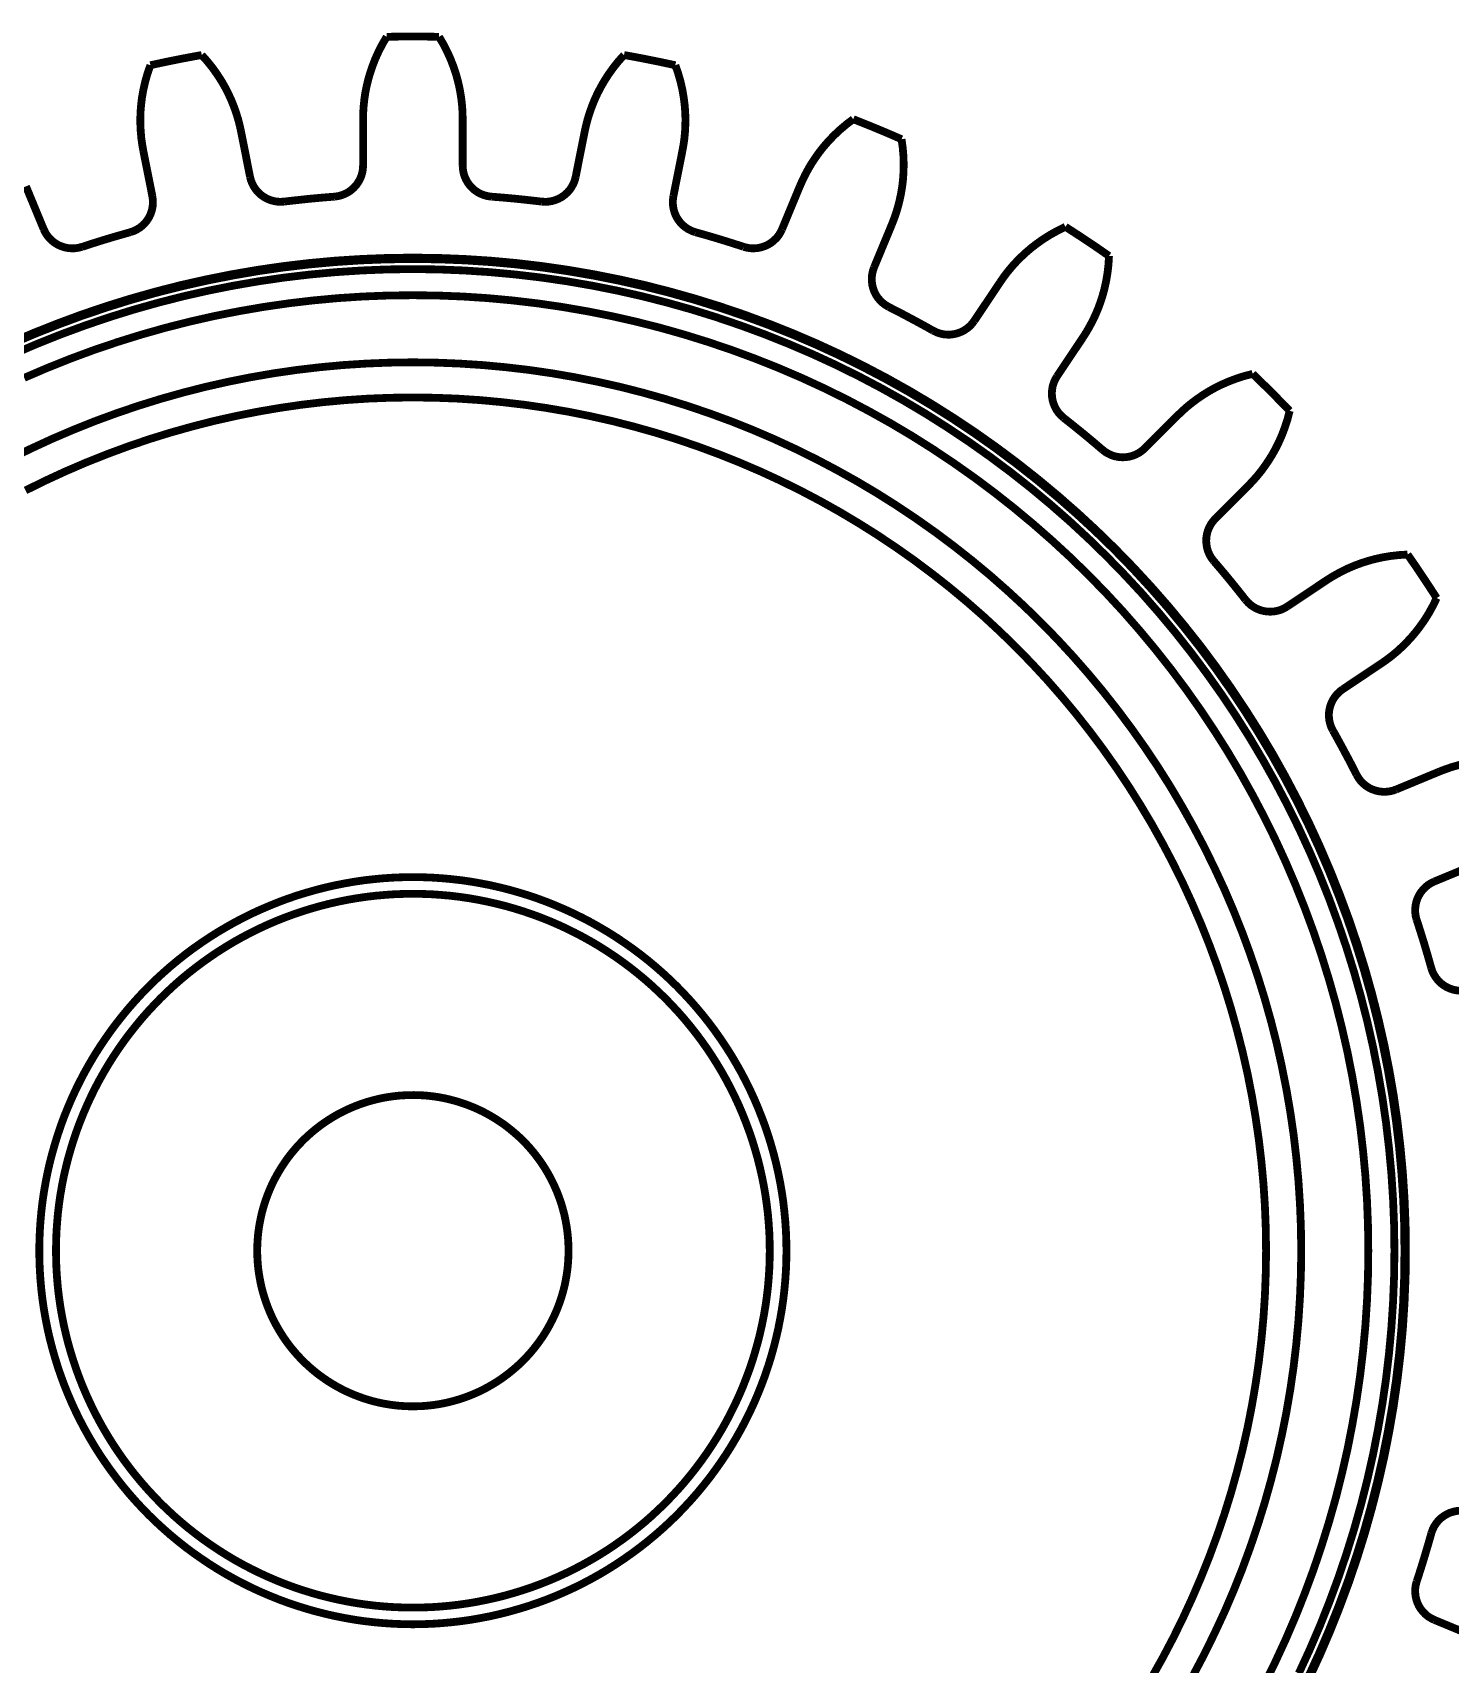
# Model space of a CAD drawing. Extents: x 0.4 to 23.1, y 0.4 to 16.1.
# Drawn here: x 5.79 to 7.583, y 2.193 to 4.256 of the extents above; entities that cross this region are included whole.
import ezdxf

# ---------------------------------------------------------------- set-up
doc = ezdxf.new("R2010")
doc.units = 0
doc.layers.get('0').update_dxf_attribs({"linetype": 'CONTINUOUS'})

msp = doc.modelspace()

# ---------------------------------------------------------------- linework, layer by layer
at = {"color": 0, "const_width": 0.00985}
for points in [[(6.20768, 4.1466), (6.20785, 4.15483), (6.20839, 4.16308), (6.20925, 4.17139), (6.21044, 4.17964), (6.21208, 4.18804), (6.21408, 4.19635), (6.21642, 4.20458), (6.21913, 4.21272), (6.22293, 4.22254), (6.22726, 4.23221), (6.23215, 4.24169), (6.23757, 4.25092)], [(6.23757, 4.25092), (6.24588, 4.25103), (6.25413, 4.25119), (6.26243, 4.25125), (6.27892, 4.25125), (6.28722, 4.25119), (6.29546, 4.25103), (6.30376, 4.25092)], [(6.33365, 4.1466), (6.3335, 4.15483), (6.33296, 4.16308), (6.33208, 4.17139), (6.33083, 4.17964), (6.32926, 4.18804), (6.32726, 4.19635), (6.32493, 4.20458), (6.32221, 4.21272), (6.31842, 4.22254), (6.31407, 4.23221), (6.30919, 4.24169), (6.30376, 4.25092)], [(5.93875, 4.21496), (5.95492, 4.21843), (5.963, 4.22011), (5.97114, 4.22174), (5.97922, 4.22336), (5.9955, 4.2264), (6.00364, 4.22786)], [(6.05333, 4.1314), (6.05154, 4.13943), (6.04943, 4.14746), (6.04693, 4.15543), (6.04411, 4.16331), (6.0409, 4.17117), (6.03733, 4.17893), (6.03342, 4.18658), (6.02919, 4.19407), (6.02354, 4.2029), (6.01742, 4.21153), (6.01074, 4.21989), (6.00364, 4.22786)], [(6.48801, 4.1314), (6.48981, 4.13943), (6.49192, 4.14746), (6.49442, 4.15543), (6.49724, 4.16331), (6.50043, 4.17117), (6.50396, 4.17893), (6.50792, 4.18658), (6.51215, 4.19407), (6.51779, 4.2029), (6.52393, 4.21153), (6.5306, 4.21989), (6.53771, 4.22786)], [(6.53771, 4.22786), (6.54585, 4.2264), (6.56212, 4.22336), (6.57021, 4.22174), (6.57835, 4.22011), (6.58643, 4.21843), (6.6026, 4.21496)], [(5.92974, 4.10678), (5.92833, 4.11496), (5.92719, 4.12315), (5.92649, 4.13146), (5.92606, 4.13981), (5.926, 4.14833), (5.92632, 4.15685), (5.92703, 4.16536), (5.92806, 4.17393), (5.9299, 4.18431), (5.93229, 4.19461), (5.93522, 4.20486), (5.93875, 4.21496)], [(6.61154, 4.10678), (6.61301, 4.11496), (6.61415, 4.12315), (6.61486, 4.13146), (6.61529, 4.13981), (6.61535, 4.14833), (6.61501, 4.15685), (6.61431, 4.16536), (6.61322, 4.17393), (6.61143, 4.18431), (6.60906, 4.19461), (6.60612, 4.20486), (6.6026, 4.21496)], [(6.20768, 4.088), (6.20768, 4.1466)], [(6.33365, 4.088), (6.33365, 4.1466)], [(6.75999, 4.06179), (6.76335, 4.06933), (6.76699, 4.07676), (6.77094, 4.0841), (6.77522, 4.09125), (6.77994, 4.09836), (6.78494, 4.10531), (6.79025, 4.11203), (6.7959, 4.11849), (6.80317, 4.12614), (6.81087, 4.13336), (6.81901, 4.14025), (6.82758, 4.14671)], [(6.82758, 4.14671), (6.83524, 4.14367), (6.84293, 4.14063), (6.85058, 4.13753), (6.85824, 4.13439), (6.86589, 4.13118), (6.87349, 4.12799), (6.88867, 4.12136)], [(6.06472, 4.07389), (6.05333, 4.1314)], [(6.47657, 4.07389), (6.48801, 4.1314)], [(5.94119, 4.04932), (5.92974, 4.10678)], [(6.60015, 4.04932), (6.61154, 4.10678)], [(6.87642, 4.01357), (6.87939, 4.02126), (6.88211, 4.02914), (6.88444, 4.03711), (6.88644, 4.04519), (6.88818, 4.05354), (6.88954, 4.06196), (6.89051, 4.07047), (6.89111, 4.07904), (6.89139, 4.08963), (6.89106, 4.10015), (6.89014, 4.11079), (6.88867, 4.12136)], [(6.20768, 4.088), (6.20742, 4.0835), (6.20665, 4.07904), (6.2054, 4.07476), (6.20361, 4.07064), (6.20139, 4.06668), (6.19874, 4.06299), (6.19569, 4.05974), (6.19228, 4.05675), (6.18853, 4.05419), (6.18463, 4.05219), (6.1805, 4.05057), (6.17622, 4.04943), (6.17122, 4.04872)], [(6.33365, 4.088), (6.33393, 4.0835), (6.33469, 4.07904), (6.33594, 4.07476), (6.33772, 4.07064), (6.33996, 4.06668), (6.34261, 4.06299), (6.34565, 4.05974), (6.34907, 4.05675), (6.35281, 4.05419), (6.35672, 4.05219), (6.36083, 4.05057), (6.36513, 4.04943), (6.37011, 4.04872)], [(5.80376, 4.00765), (5.78136, 4.06179)], [(6.06472, 4.07389), (6.06586, 4.06956), (6.06749, 4.06538), (6.06961, 4.06142), (6.0721, 4.05767), (6.07508, 4.05419), (6.0784, 4.05117), (6.08203, 4.0485), (6.08594, 4.04628), (6.09011, 4.04454), (6.09435, 4.04329), (6.09868, 4.04249), (6.10314, 4.04221), (6.10813, 4.04254)], [(6.47657, 4.07389), (6.47547, 4.06956), (6.47385, 4.06538), (6.47174, 4.06142), (6.46924, 4.05767), (6.46625, 4.05419), (6.46294, 4.05117), (6.45931, 4.0485), (6.45535, 4.04628), (6.45122, 4.04454), (6.447, 4.04329), (6.4426, 4.04249), (6.43821, 4.04221), (6.43317, 4.04254)], [(6.73757, 4.00765), (6.75999, 4.06179)], [(5.94119, 4.04932), (5.94179, 4.04486), (5.94189, 4.04036), (5.94151, 4.03592), (5.9406, 4.03153), (5.93918, 4.02718), (5.93728, 4.02306), (5.93494, 4.01926), (5.93218, 4.01568), (5.92904, 4.01247), (5.92557, 4.00971), (5.92182, 4.00732), (5.91786, 4.00537), (5.91308, 4.00375)], [(6.10813, 4.04254), (6.116, 4.04346), (6.12392, 4.04432), (6.13178, 4.04519), (6.13965, 4.04601), (6.14757, 4.04676), (6.15543, 4.04747), (6.16336, 4.04812), (6.17122, 4.04872)], [(6.37011, 4.04872), (6.37799, 4.04812), (6.3859, 4.04747), (6.39378, 4.04676), (6.40169, 4.04601), (6.40956, 4.04519), (6.41743, 4.04432), (6.42535, 4.04346), (6.43317, 4.04254)], [(6.60015, 4.04932), (6.59956, 4.04486), (6.59939, 4.04036), (6.59983, 4.03592), (6.60075, 4.03153), (6.60215, 4.02718), (6.60406, 4.02306), (6.60639, 4.01926), (6.60915, 4.01568), (6.61231, 4.01247), (6.61578, 4.00971), (6.61951, 4.00732), (6.62349, 4.00537), (6.62819, 4.00375)], [(5.80376, 4.00765), (5.80572, 4.00364), (5.80811, 3.99978), (5.81093, 3.99631), (5.81413, 3.99317), (5.81771, 3.99035), (5.82156, 3.98801), (5.82563, 3.98611), (5.82997, 3.98469), (5.83436, 3.98378), (5.83876, 3.9834), (5.84321, 3.98346), (5.8476, 3.98406), (5.85243, 3.98529)], [(5.85243, 3.98529), (5.85997, 3.98779), (5.86751, 3.99018), (5.87511, 3.99257), (5.88265, 3.9949), (5.89025, 3.99718), (5.89785, 3.9994), (5.90549, 4.00157), (5.91308, 4.00375)], [(6.62819, 4.00375), (6.6435, 3.9994), (6.6511, 3.99718), (6.65869, 3.9949), (6.66624, 3.99257), (6.67383, 3.99018), (6.68137, 3.98779), (6.68892, 3.98529)], [(6.73757, 4.00765), (6.73562, 4.00364), (6.73324, 3.99978), (6.73042, 3.99631), (6.72715, 3.99317), (6.72364, 3.99035), (6.71972, 3.98801), (6.71565, 3.98611), (6.71137, 3.98469), (6.70697, 3.98378), (6.70258, 3.9834), (6.69814, 3.98346), (6.69374, 3.98406), (6.68892, 3.98529)], [(6.85394, 3.95942), (6.87642, 4.01357)], [(7.01318, 3.94043), (7.0179, 3.94721), (7.02294, 3.95383), (7.02826, 3.96024), (7.0339, 3.96642), (7.03988, 3.97244), (7.04611, 3.97825), (7.05268, 3.98383), (7.05946, 3.9891), (7.06808, 3.99517), (7.07704, 4.00076), (7.08637, 4.00592), (7.09597, 4.01058)], [(7.09597, 4.01058), (7.10297, 4.00608), (7.10992, 4.00157), (7.11681, 3.99707), (7.12369, 3.99251), (7.13058, 3.9879), (7.13743, 3.98324), (7.14421, 3.97851), (7.15104, 3.97379)], [(7.40419, 2.17512), (7.41797, 2.20503), (7.43093, 2.23525), (7.44308, 2.26579), (7.45449, 2.2966), (7.46506, 2.32775), (7.47483, 2.35915), (7.48372, 2.39079), (7.49181, 2.42264), (7.49908, 2.45469), (7.50549, 2.48699), (7.51107, 2.51938), (7.51579, 2.55192), (7.51964, 2.58453), (7.52268, 2.61729), (7.52479, 2.65013), (7.5261, 2.68294), (7.52653, 2.71582), (7.52653, 2.71582), (7.5261, 2.74869), (7.52479, 2.78153), (7.52268, 2.81435), (7.51964, 2.84711), (7.51579, 2.87972), (7.51107, 2.91228), (7.50549, 2.94467), (7.49908, 2.97694), (7.49181, 3.009), (7.48372, 3.04085), (7.47483, 3.07249), (7.46506, 3.10389), (7.45449, 3.13504), (7.44308, 3.16585), (7.43093, 3.1964), (7.41797, 3.22661), (7.40419, 3.25651), (7.38965, 3.28597), (7.37435, 3.31506), (7.35829, 3.34375), (7.34147, 3.37201), (7.32389, 3.39979), (7.30567, 3.42714), (7.28668, 3.454), (7.26704, 3.48036), (7.24664, 3.50612), (7.22564, 3.53142), (7.20394, 3.55615), (7.18164, 3.58029), (7.15869, 3.60385), (7.13514, 3.62679), (7.111, 3.64908), (7.08626, 3.67079), (7.06099, 3.69179), (7.03515, 3.71218), (7.00885, 3.73182), (6.98199, 3.75082), (6.95464, 3.76904), (6.92686, 3.78662), (6.8986, 3.80344), (6.8699, 3.8195), (6.84082, 3.83479), (6.81136, 3.84933), (6.78147, 3.86312), (6.75125, 3.87608), (6.72071, 3.88824), (6.68989, 3.89963), (6.65875, 3.91021), (6.62733, 3.91997), (6.59571, 3.92887), (6.56386, 3.93701), (6.53179, 3.94422), (6.49951, 3.95063), (6.46712, 3.95622), (6.43457, 3.96094), (6.40196, 3.96479), (6.36919, 3.96783), (6.33637, 3.96994), (6.30354, 3.97125), (6.27067, 3.97168), (6.23779, 3.97125), (6.20497, 3.96994), (6.17215, 3.96783), (6.13938, 3.96479), (6.10678, 3.96094), (6.07422, 3.95622), (6.04183, 3.95063), (6.00956, 3.94422), (5.97749, 3.93701), (5.94564, 3.92887), (5.91401, 3.91997), (5.8826, 3.91021), (5.85146, 3.89963), (5.82064, 3.88824), (5.7901, 3.87608), (5.75988, 3.86312)], [(5.76058, 3.86143), (5.79075, 3.8744), (5.82129, 3.88656), (5.85206, 3.89794), (5.88314, 3.90847), (5.9145, 3.91824), (5.94607, 3.92714), (5.97792, 3.93522), (6.00993, 3.94243), (6.04215, 3.94883), (6.07449, 3.95443), (6.10699, 3.95915), (6.1396, 3.963), (6.17225, 3.96599), (6.20503, 3.96815), (6.23785, 3.96946), (6.27067, 3.96983), (6.3035, 3.96946), (6.33632, 3.96815), (6.36903, 3.96599), (6.40175, 3.963), (6.43435, 3.95915), (6.46685, 3.95443), (6.49918, 3.94883), (6.53142, 3.94243), (6.56342, 3.93522), (6.59521, 3.92714), (6.62685, 3.91824), (6.65821, 3.90847), (6.68929, 3.89794), (6.72011, 3.88656), (6.7506, 3.8744), (6.78076, 3.86143), (6.81054, 3.84771), (6.84, 3.83317), (6.86903, 3.81787), (6.89768, 3.80186), (6.92589, 3.78504), (6.95367, 3.76758), (6.98096, 3.74929), (7.00776, 3.73036), (7.03407, 3.71072), (7.05985, 3.69038), (7.08513, 3.66938), (7.10981, 3.64774), (7.1339, 3.62549), (7.15744, 3.6026), (7.18033, 3.57904), (7.20258, 3.55496), (7.22424, 3.53028), (7.24522, 3.50499), (7.26557, 3.47922), (7.28521, 3.4529), (7.30414, 3.42611), (7.32243, 3.39882), (7.3399, 3.37104), (7.35672, 3.34283), (7.37278, 3.31418), (7.38803, 3.28515), (7.40256, 3.25569), (7.41629, 3.22592), (7.42925, 3.19575), (7.4414, 3.16521), (7.45281, 3.13444), (7.46332, 3.10335), (7.4731, 3.072), (7.48199, 3.04036), (7.49007, 3.00857), (7.49729, 2.97657), (7.50369, 2.94433), (7.50928, 2.912), (7.514, 2.8795), (7.51785, 2.8469), (7.52083, 2.81418), (7.523, 2.78147), (7.52431, 2.74864), (7.52468, 2.71582), (7.52468, 2.71582), (7.52431, 2.683), (7.523, 2.65018), (7.52083, 2.6174), (7.51785, 2.58475), (7.514, 2.55214), (7.50928, 2.51964), (7.50369, 2.48731), (7.49729, 2.45508), (7.49007, 2.42307), (7.48199, 2.39128), (7.4731, 2.35965), (7.46332, 2.32829), (7.45281, 2.29719), (7.4414, 2.26644), (7.42925, 2.23589), (7.41629, 2.20574), (7.40256, 2.17594)], [(7.39106, 2.18143), (7.40468, 2.21094), (7.41749, 2.24078), (7.42953, 2.271), (7.44075, 2.30143), (7.45122, 2.33225), (7.46089, 2.36328), (7.46967, 2.39453), (7.47771, 2.42606), (7.48486, 2.45774), (7.49115, 2.48964), (7.49669, 2.52165), (7.50136, 2.55376), (7.50515, 2.58604), (7.50814, 2.61843), (7.51025, 2.65088), (7.51156, 2.68332), (7.51199, 2.71582), (7.51156, 2.74832), (7.51025, 2.78076), (7.50814, 2.81321), (7.50515, 2.8456), (7.50136, 2.87782), (7.49669, 2.91), (7.49115, 2.942), (7.48486, 2.9739), (7.47771, 3.00558), (7.46967, 3.03711), (7.46089, 3.06836), (7.45122, 3.09939), (7.44075, 3.13015), (7.42953, 3.16064), (7.41749, 3.19086), (7.40468, 3.22071), (7.39106, 3.25022), (7.37668, 3.27935), (7.36154, 3.30811), (7.34565, 3.33649), (7.32904, 3.36442), (7.31168, 3.39187), (7.29368, 3.41889), (7.2749, 3.44542), (7.25549, 3.47146), (7.23535, 3.49701), (7.21457, 3.52197), (7.19314, 3.54644), (7.17106, 3.57026), (7.14839, 3.59353), (7.12511, 3.61621), (7.10129, 3.63829), (7.07682, 3.65972), (7.05186, 3.6805), (7.02632, 3.70063), (7.00028, 3.72006), (6.97374, 3.73882), (6.94672, 3.75683), (6.91928, 3.77419), (6.89133, 3.79081), (6.86296, 3.80669), (6.83421, 3.82183), (6.80507, 3.83621), (6.77556, 3.84983), (6.74571, 3.86263), (6.7155, 3.87468), (6.685, 3.8859), (6.65424, 3.89638), (6.62321, 3.90603), (6.59196, 3.91482), (6.56044, 3.92285), (6.52875, 3.93001), (6.49685, 3.93631), (6.46485, 3.94185), (6.43267, 3.9465), (6.40044, 3.95031), (6.36806, 3.95329), (6.33561, 3.9554), (6.30317, 3.95671), (6.27067, 3.95714), (6.23817, 3.95671), (6.20574, 3.9554), (6.17329, 3.95329), (6.1409, 3.95031), (6.10861, 3.9465), (6.0765, 3.94185), (6.04443, 3.93631), (6.01258, 3.93001), (5.9809, 3.92285), (5.94938, 3.91482), (5.91813, 3.90603), (5.8871, 3.89638), (5.85628, 3.8859), (5.82585, 3.87468), (5.79563, 3.86263), (5.76579, 3.84983)], [(6.85394, 3.95942), (6.85249, 3.95518), (6.85151, 3.95079), (6.85101, 3.94635), (6.85107, 3.94185), (6.85161, 3.93733), (6.85271, 3.93294), (6.85422, 3.92871), (6.85622, 3.92469), (6.85872, 3.9209), (6.86154, 3.91754), (6.86475, 3.91444), (6.86828, 3.91178), (6.87261, 3.90924)], [(7.11794, 3.87044), (7.1224, 3.87744), (7.12651, 3.8846), (7.13043, 3.89199), (7.134, 3.89953), (7.13732, 3.90739), (7.14025, 3.91536), (7.1429, 3.92356), (7.14518, 3.93186), (7.14746, 3.94211), (7.14919, 3.95253), (7.15039, 3.96317), (7.15104, 3.97379)], [(6.98063, 3.89171), (7.01318, 3.94043)], [(7.34728, 2.16726), (7.36128, 2.19564), (7.37451, 2.22433), (7.38699, 2.25342), (7.39871, 2.28282), (7.40967, 2.31244), (7.41982, 2.34244), (7.42919, 2.37261), (7.43782, 2.4031), (7.44558, 2.43375), (7.45258, 2.46457), (7.45871, 2.49561), (7.46408, 2.52681), (7.46864, 2.55811), (7.47233, 2.58951), (7.47526, 2.62104), (7.47732, 2.65256), (7.47857, 2.68419), (7.47894, 2.71582), (7.47894, 2.71582), (7.47857, 2.74744), (7.47732, 2.77908), (7.47526, 2.8106), (7.47233, 2.84212), (7.46864, 2.87354), (7.46408, 2.90483), (7.45871, 2.93604), (7.45258, 2.96707), (7.44558, 2.99789), (7.43782, 3.02854), (7.42919, 3.05897), (7.41982, 3.08919), (7.40967, 3.11914), (7.39871, 3.14882), (7.38699, 3.17822), (7.37451, 3.20731), (7.36128, 3.236), (7.34728, 3.26438), (7.33251, 3.29237), (7.31711, 3.31999), (7.30094, 3.34717), (7.28401, 3.37392), (7.26644, 3.40022), (7.24821, 3.42606), (7.22928, 3.45139), (7.20969, 3.47624), (7.18946, 3.50054), (7.16862, 3.52436), (7.14714, 3.54758), (7.12506, 3.57021), (7.10243, 3.59229), (7.07915, 3.61376), (7.05539, 3.6346), (7.03108, 3.65483), (7.00624, 3.67443), (6.9809, 3.69336), (6.95508, 3.71158), (6.92876, 3.72922), (6.90201, 3.7461), (6.87483, 3.76226), (6.84722, 3.77767), (6.81922, 3.79243), (6.79085, 3.80643), (6.76215, 3.81967), (6.73307, 3.83214), (6.70367, 3.84386), (6.67399, 3.85482), (6.64404, 3.86496), (6.61382, 3.87435), (6.58339, 3.88297), (6.55274, 3.89074), (6.52186, 3.89774), (6.49089, 3.90386), (6.45969, 3.90924), (6.42839, 3.91379), (6.39697, 3.91749), (6.36546, 3.92042), (6.33393, 3.92247), (6.30231, 3.92372), (6.27067, 3.9241), (6.23904, 3.92372), (6.20742, 3.92247), (6.17583, 3.92042), (6.14437, 3.91749), (6.11296, 3.91379), (6.08165, 3.90924), (6.05046, 3.90386), (6.01942, 3.89774), (5.98861, 3.89074), (5.95796, 3.88297), (5.92746, 3.87435), (5.89729, 3.86496), (5.86729, 3.85482), (5.83768, 3.84386), (5.80826, 3.83214), (5.77919, 3.81967)], [(6.87261, 3.90924), (6.87967, 3.9056), (6.88672, 3.90201), (6.89378, 3.89833), (6.90072, 3.89458), (6.90771, 3.89085), (6.9216, 3.88325), (6.9285, 3.87935)], [(6.98063, 3.89171), (6.97792, 3.88813), (6.97483, 3.88488), (6.97136, 3.882), (6.96761, 3.8795), (6.96354, 3.8775), (6.95931, 3.87592), (6.95497, 3.87489), (6.95047, 3.87429), (6.94596, 3.87429), (6.94157, 3.87472), (6.93722, 3.87571), (6.93306, 3.87717), (6.9285, 3.87935)], [(7.08539, 3.82172), (7.11794, 3.87044)], [(7.25792, 2.17979), (7.27165, 2.20578), (7.28461, 2.23221), (7.29699, 2.2589), (7.3086, 2.28592), (7.3195, 2.31321), (7.32964, 2.34082), (7.33908, 2.36865), (7.34782, 2.39675), (7.35579, 2.42507), (7.36307, 2.45356), (7.36951, 2.48226), (7.37528, 2.51112), (7.38026, 2.5401), (7.3845, 2.56917), (7.38792, 2.59842), (7.39063, 2.62765), (7.39253, 2.65701), (7.39372, 2.68642), (7.3941, 2.71582), (7.3941, 2.71582), (7.39372, 2.74522), (7.39253, 2.77462), (7.39063, 2.80399), (7.38792, 2.83322), (7.3845, 2.86247), (7.38026, 2.89154), (7.37528, 2.92051), (7.36951, 2.94937), (7.36307, 2.97808), (7.35579, 3.00657), (7.34782, 3.03489), (7.33908, 3.06299), (7.32964, 3.09082), (7.3195, 3.11843), (7.3086, 3.14572), (7.29699, 3.17275), (7.28461, 3.19943), (7.27165, 3.22586), (7.25792, 3.25185), (7.24354, 3.2775), (7.22857, 3.30279), (7.21283, 3.32769), (7.1965, 3.35211), (7.17953, 3.37614), (7.16194, 3.39968), (7.14372, 3.42279), (7.12489, 3.44542), (7.10553, 3.4675), (7.08556, 3.48915), (7.06506, 3.51019), (7.044, 3.53071), (7.02235, 3.55067), (7.00028, 3.5701), (6.97765, 3.58886), (6.95454, 3.6071), (6.93099, 3.62468), (6.90696, 3.64165), (6.88254, 3.65799), (6.85764, 3.67372), (6.83236, 3.68875), (6.80669, 3.70307), (6.78071, 3.71679), (6.75429, 3.72982), (6.7276, 3.74214), (6.70057, 3.75375), (6.67329, 3.76465), (6.64567, 3.77479), (6.61783, 3.78424), (6.58974, 3.79297), (6.56142, 3.80094), (6.53293, 3.80821), (6.50424, 3.81467), (6.47537, 3.82042), (6.4464, 3.82542), (6.41732, 3.82964), (6.38807, 3.83306), (6.35883, 3.83578), (6.32949, 3.83768), (6.30007, 3.83886), (6.27067, 3.83925), (6.24126, 3.83886), (6.21186, 3.83768), (6.18251, 3.83578), (6.15321, 3.83306), (6.12403, 3.82964), (6.09494, 3.82542), (6.06597, 3.82042), (6.03711, 3.81467), (6.0084, 3.80821), (5.97993, 3.80094), (5.95161, 3.79297), (5.9235, 3.78424), (5.89567, 3.77479), (5.86806, 3.76465), (5.84076, 3.75375), (5.81375, 3.74214), (5.78706, 3.72982), (5.76064, 3.71679)], [(7.08539, 3.82172), (7.08311, 3.81787), (7.08128, 3.81375), (7.07992, 3.80946), (7.0791, 3.80507), (7.07878, 3.80051), (7.07894, 3.79601), (7.07964, 3.79156), (7.08083, 3.78722), (7.08251, 3.78304), (7.08464, 3.77914), (7.08718, 3.7755), (7.09011, 3.77219), (7.09386, 3.76882)], [(7.23785, 3.77208), (7.24382, 3.77778), (7.25, 3.78326), (7.25651, 3.78851), (7.26318, 3.79346), (7.27024, 3.79824), (7.2775, 3.80274), (7.285, 3.80692), (7.29269, 3.81076), (7.30236, 3.815), (7.31222, 3.81874), (7.32238, 3.822), (7.33274, 3.82465)], [(7.33274, 3.82465), (7.33871, 3.81896), (7.35053, 3.80735), (7.35639, 3.80154), (7.36219, 3.79568), (7.368, 3.78976), (7.37375, 3.78386), (7.3795, 3.77789)], [(7.20514, 2.17632), (7.21892, 2.20096), (7.2321, 2.22597), (7.24457, 2.25131), (7.2564, 2.27696), (7.26753, 2.3029), (7.278, 2.32915), (7.28776, 2.35562), (7.29688, 2.38238), (7.30524, 2.40935), (7.31287, 2.43658), (7.31988, 2.46392), (7.32611, 2.49149), (7.3316, 2.51921), (7.33637, 2.54704), (7.34044, 2.57497), (7.34375, 2.60303), (7.34636, 2.63118), (7.34819, 2.65935), (7.34928, 2.68756), (7.34967, 2.71582), (7.34967, 2.71582), (7.34928, 2.74408), (7.34819, 2.77229), (7.34636, 2.80046), (7.34375, 2.82861), (7.34044, 2.85667), (7.33637, 2.8846), (7.3316, 2.91243), (7.32611, 2.94015), (7.31988, 2.96772), (7.31287, 2.99507), (7.30524, 3.02229), (7.29688, 3.04926), (7.28776, 3.07601), (7.278, 3.10249), (7.26753, 3.12875), (7.2564, 3.15468), (7.24457, 3.18033), (7.2321, 3.20568), (7.21892, 3.23068), (7.20514, 3.25532), (7.19065, 3.27962), (7.17563, 3.3035), (7.15989, 3.32699), (7.14361, 3.35004), (7.12668, 3.37267), (7.10921, 3.39486), (7.09115, 3.41656), (7.07254, 3.43782), (7.05333, 3.45856), (7.03364, 3.47879), (7.0134, 3.49849), (6.99268, 3.51768), (6.9714, 3.53629), (6.94971, 3.55436), (6.92751, 3.57183), (6.90489, 3.58876), (6.88183, 3.60504), (6.85835, 3.62076), (6.83447, 3.63579), (6.81017, 3.65028), (6.78554, 3.66407), (6.76053, 3.67725), (6.73519, 3.68972), (6.70953, 3.70156), (6.6836, 3.71268), (6.65733, 3.72314), (6.63086, 3.73292), (6.60411, 3.74203), (6.57715, 3.75038), (6.54992, 3.75803), (6.52257, 3.76503), (6.49501, 3.77121), (6.46729, 3.77675), (6.43946, 3.78153), (6.41151, 3.7856), (6.38346, 3.7889), (6.35531, 3.7915), (6.32715, 3.79335), (6.29893, 3.79443), (6.27067, 3.79482), (6.2424, 3.79443), (6.21419, 3.79335), (6.18604, 3.7915), (6.15788, 3.7889), (6.12983, 3.7856), (6.10189, 3.78153), (6.07406, 3.77675), (6.04633, 3.77121), (6.01878, 3.76503), (5.99143, 3.75803), (5.96419, 3.75038), (5.93722, 3.74203), (5.91049, 3.73292), (5.884, 3.72314), (5.85775, 3.71268), (5.83182, 3.70156), (5.80615, 3.68972), (5.78082, 3.67725)], [(7.1964, 3.73063), (7.23785, 3.77208)], [(7.32687, 3.683), (7.33262, 3.68896), (7.33811, 3.69515), (7.34338, 3.70167), (7.34831, 3.70833), (7.35308, 3.71539), (7.35758, 3.72265), (7.36176, 3.73014), (7.36561, 3.73785), (7.36985, 3.7475), (7.37358, 3.75738), (7.37685, 3.76753), (7.3795, 3.77789)], [(7.09386, 3.76882), (7.1001, 3.76394), (7.10628, 3.759), (7.11247, 3.75401), (7.1186, 3.74903), (7.12472, 3.74397), (7.13081, 3.73888), (7.13683, 3.73378), (7.14285, 3.72863)], [(7.1964, 3.73063), (7.19303, 3.72765), (7.18935, 3.72504), (7.18544, 3.72293), (7.18126, 3.72119), (7.17686, 3.72), (7.17242, 3.71929), (7.16792, 3.71913), (7.16342, 3.71946), (7.15896, 3.72026), (7.15479, 3.72157), (7.15072, 3.72342), (7.14686, 3.72558), (7.14285, 3.72863)], [(7.28549, 3.64154), (7.32687, 3.683)], [(7.28549, 3.64154), (7.2825, 3.63818), (7.27989, 3.6345), (7.27778, 3.63058), (7.27604, 3.62642), (7.27485, 3.62201), (7.27414, 3.61757), (7.27399, 3.61307), (7.27431, 3.60856), (7.27513, 3.60411), (7.27642, 3.59993), (7.27821, 3.59586), (7.28043, 3.59201), (7.28347, 3.588)], [(7.28347, 3.588), (7.28863, 3.58197), (7.29372, 3.57596), (7.29883, 3.56988), (7.30388, 3.56375), (7.30886, 3.55761), (7.31386, 3.55143), (7.31879, 3.54525), (7.32368, 3.53901)], [(7.42529, 3.5631), (7.43229, 3.56754), (7.43946, 3.57167), (7.44683, 3.57557), (7.45438, 3.57915), (7.46224, 3.58247), (7.47021, 3.58539), (7.4784, 3.58806), (7.48671, 3.59033), (7.49696, 3.59261), (7.50738, 3.59435), (7.51801, 3.59554), (7.52865, 3.59619)], [(7.52865, 3.59619), (7.53336, 3.58936), (7.53808, 3.58257), (7.54269, 3.57574), (7.55192, 3.56196), (7.55643, 3.55507), (7.56543, 3.54118)], [(7.37657, 3.53054), (7.42529, 3.5631)], [(7.37657, 3.53054), (7.37272, 3.52826), (7.3686, 3.52642), (7.36431, 3.52507), (7.35986, 3.52425), (7.35536, 3.52393), (7.35086, 3.52408), (7.3464, 3.52479), (7.34207, 3.52599), (7.33789, 3.52767), (7.33399, 3.52979), (7.33035, 3.53233), (7.32704, 3.53526), (7.32368, 3.53901)], [(7.49528, 3.45833), (7.50206, 3.46306), (7.50868, 3.4681), (7.51508, 3.47342), (7.52126, 3.47906), (7.52729, 3.48503), (7.5331, 3.49126), (7.53868, 3.49783), (7.54394, 3.50461), (7.55003, 3.51324), (7.55561, 3.52219), (7.56076, 3.53153), (7.56543, 3.54118)], [(7.44656, 3.42578), (7.49528, 3.45833)], [(7.44656, 3.42578), (7.44299, 3.42307), (7.43972, 3.41997), (7.43685, 3.4165), (7.43435, 3.41276), (7.43235, 3.40869), (7.43078, 3.40446), (7.42974, 3.40013), (7.42914, 3.39561), (7.42914, 3.39111), (7.42958, 3.38672), (7.43056, 3.38238), (7.43201, 3.37819), (7.43419, 3.37364)], [(7.43419, 3.37364), (7.4381, 3.36675), (7.44569, 3.35286), (7.45318, 3.33886), (7.45688, 3.33188), (7.46044, 3.32482), (7.46408, 3.31776)], [(7.51426, 3.2991), (7.51004, 3.29764), (7.50564, 3.29665), (7.50119, 3.29617), (7.49669, 3.29622), (7.49219, 3.29676), (7.48779, 3.29785), (7.48356, 3.29937), (7.47954, 3.30138), (7.47575, 3.30387), (7.47239, 3.30669), (7.46929, 3.3099), (7.46664, 3.31342), (7.46408, 3.31776)], [(7.51426, 3.2991), (7.56842, 3.32156)], [(7.56842, 3.32156), (7.57611, 3.32454), (7.58399, 3.32726), (7.59196, 3.32958), (7.60004, 3.3316), (7.6084, 3.33333), (7.61681, 3.33469), (7.62532, 3.33567), (7.6339, 3.33626), (7.64447, 3.33653), (7.655, 3.33621), (7.66564, 3.33529), (7.67622, 3.33382)], [(7.5625, 3.18272), (7.61664, 3.20514)], [(7.5625, 3.18272), (7.55849, 3.18078), (7.55464, 3.17839), (7.55117, 3.17557), (7.54801, 3.17231), (7.54519, 3.16878), (7.54286, 3.16488), (7.54096, 3.16081), (7.53956, 3.15653), (7.53863, 3.15213), (7.53825, 3.14774), (7.53831, 3.14328), (7.5389, 3.13889), (7.54015, 3.13406)], [(7.54015, 3.13406), (7.54264, 3.12651), (7.54503, 3.11897), (7.54742, 3.11139), (7.54975, 3.10385), (7.55197, 3.09625), (7.55425, 3.08865), (7.5586, 3.07335)], [(7.60417, 3.04531), (7.59972, 3.04471), (7.59521, 3.0446), (7.59076, 3.04497), (7.58637, 3.0459), (7.58203, 3.04731), (7.5779, 3.04921), (7.57411, 3.05154), (7.57053, 3.05431), (7.56733, 3.05746), (7.56456, 3.06093), (7.56218, 3.06467), (7.56022, 3.06862), (7.5586, 3.07335)], [(7.60417, 2.38633), (7.59972, 2.38693), (7.59521, 2.38704), (7.59076, 2.38667), (7.58637, 2.38574), (7.58203, 2.38433), (7.5779, 2.38243), (7.57411, 2.3801), (7.57053, 2.37733), (7.56733, 2.37418), (7.56456, 2.37071), (7.56218, 2.36697), (7.56022, 2.36301), (7.5586, 2.35829)], [(7.5586, 2.35829), (7.55425, 2.34299), (7.55197, 2.33539), (7.54975, 2.32781), (7.54742, 2.32026), (7.54503, 2.31267), (7.54264, 2.30512), (7.54015, 2.29758)], [(7.5625, 2.24892), (7.55849, 2.25088), (7.55464, 2.25325), (7.55117, 2.25608), (7.54801, 2.25933), (7.54519, 2.26286), (7.54286, 2.26671), (7.54096, 2.27078), (7.53956, 2.27513), (7.53863, 2.27951), (7.53825, 2.2839), (7.53831, 2.28836), (7.5389, 2.29275), (7.54015, 2.29758)], [(7.5625, 2.24892), (7.61664, 2.22651)]]:
    msp.add_lwpolyline(points, dxfattribs=at)
for points in [[(6.74311, 2.71582), (6.74294, 2.72819), (6.74246, 2.74056), (6.74164, 2.75288), (6.7405, 2.76519), (6.7391, 2.7775), (6.73731, 2.78971), (6.73519, 2.80192), (6.73281, 2.81401), (6.73004, 2.82611), (6.727, 2.83811), (6.72364, 2.84999), (6.72, 2.86182), (6.71604, 2.87354), (6.71169, 2.88514), (6.70714, 2.8966), (6.70226, 2.90799), (6.6971, 2.91922), (6.69163, 2.93028), (6.68587, 2.94125), (6.67979, 2.95204), (6.6735, 2.96268), (6.66689, 2.97314), (6.66, 2.9834), (6.65289, 2.99349), (6.64551, 3.00342), (6.63781, 3.01313), (6.62993, 3.02262), (6.62175, 3.03196), (6.61333, 3.04101), (6.60476, 3.04992), (6.59586, 3.05854), (6.58681, 3.06689), (6.57747, 3.07508), (6.56799, 3.08296), (6.55826, 3.09065), (6.54833, 3.09804), (6.53825, 3.10514), (6.528, 3.11203), (6.51753, 3.11865), (6.50689, 3.12494), (6.4961, 3.13103), (6.48514, 3.13678), (6.47407, 3.14225), (6.46283, 3.1474), (6.45144, 3.15229), (6.44, 3.1569), (6.42839, 3.16118), (6.41667, 3.16515), (6.40483, 3.16878), (6.39296, 3.17215), (6.38097, 3.17518), (6.36887, 3.17796), (6.35678, 3.18033), (6.34457, 3.18246), (6.33236, 3.18425), (6.32004, 3.18565), (6.30772, 3.18679), (6.29542, 3.18761), (6.28304, 3.1881), (6.27067, 3.18826), (6.25831, 3.1881), (6.24593, 3.18761), (6.23361, 3.18679), (6.22131, 3.18565), (6.20899, 3.18425), (6.19678, 3.18246), (6.18457, 3.18033), (6.17247, 3.17796), (6.16038, 3.17518), (6.14839, 3.17215), (6.1365, 3.16878), (6.12468, 3.16515), (6.11296, 3.16118), (6.10135, 3.1569), (6.0899, 3.15229), (6.0785, 3.1474), (6.06728, 3.14225), (6.05621, 3.13678), (6.04525, 3.13103), (6.03444, 3.12494), (6.02382, 3.11865), (6.01335, 3.11203), (6.0031, 3.10514), (5.99294, 3.09804), (5.98307, 3.09065), (5.97336, 3.08296), (5.96386, 3.07508), (5.95454, 3.06689), (5.94547, 3.05854), (5.93658, 3.04992), (5.92796, 3.04101), (5.9196, 3.03196), (5.9114, 3.02262), (5.90354, 3.01313), (5.89589, 3.00342), (5.88846, 2.99349), (5.88135, 2.9834), (5.87446, 2.97314), (5.86783, 2.96268), (5.86154, 2.95204), (5.85547, 2.94125), (5.84972, 2.93028), (5.84424, 2.91922), (5.83908, 2.90799), (5.83421, 2.8966), (5.82958, 2.88514), (5.82531, 2.87354), (5.82135, 2.86182), (5.81771, 2.84999), (5.81435, 2.83811), (5.81125, 2.82611), (5.80854, 2.81401), (5.80615, 2.80192), (5.80404, 2.78971), (5.80225, 2.7775), (5.80083, 2.76519), (5.79969, 2.75288), (5.79889, 2.74056), (5.79839, 2.72819), (5.79824, 2.71582), (5.79839, 2.70344), (5.79889, 2.69108), (5.79969, 2.67876), (5.80083, 2.66644), (5.80225, 2.65414), (5.80404, 2.64193), (5.80615, 2.62972), (5.80854, 2.61762), (5.81125, 2.60553), (5.81435, 2.59353), (5.81771, 2.58165), (5.82135, 2.56982), (5.82531, 2.55811), (5.82958, 2.5465), (5.83421, 2.53504), (5.83908, 2.52365), (5.84424, 2.51243), (5.84972, 2.50136), (5.85547, 2.4904), (5.86154, 2.4796), (5.86783, 2.46897), (5.87446, 2.4585), (5.88135, 2.44824), (5.88846, 2.43815), (5.89589, 2.42822), (5.90354, 2.41851), (5.9114, 2.40901), (5.9196, 2.39968), (5.92796, 2.39063), (5.93658, 2.38172), (5.94547, 2.3731), (5.95454, 2.36475), (5.96386, 2.35656), (5.97336, 2.34868), (5.98307, 2.34099), (5.99294, 2.33361), (6.0031, 2.3265), (6.01335, 2.31961), (6.02382, 2.31299), (6.03444, 2.30664), (6.04525, 2.30063), (6.05621, 2.29486), (6.06728, 2.28939), (6.0785, 2.28424), (6.0899, 2.27935), (6.10135, 2.27474), (6.11296, 2.27046), (6.12468, 2.2665), (6.1365, 2.26286), (6.14839, 2.2595), (6.16038, 2.25646), (6.17247, 2.25369), (6.18457, 2.25131), (6.19678, 2.24918), (6.20899, 2.2474), (6.22131, 2.24599), (6.23361, 2.24485), (6.24593, 2.24403), (6.25831, 2.24354), (6.27067, 2.24337), (6.28304, 2.24354), (6.29542, 2.24403), (6.30772, 2.24485), (6.32004, 2.24599), (6.33236, 2.2474), (6.34457, 2.24918), (6.35678, 2.25131), (6.36887, 2.25369), (6.38097, 2.25646), (6.39296, 2.2595), (6.40483, 2.26286), (6.41667, 2.2665), (6.42839, 2.27046), (6.44, 2.27474), (6.45144, 2.27935), (6.46283, 2.28424), (6.47407, 2.28939), (6.48514, 2.29486), (6.4961, 2.30063), (6.50689, 2.30664), (6.51753, 2.31299), (6.528, 2.31961), (6.53825, 2.3265), (6.54833, 2.33361), (6.55826, 2.34099), (6.56799, 2.34868), (6.57747, 2.35656), (6.58681, 2.36475), (6.59586, 2.3731), (6.60476, 2.38172), (6.61333, 2.39063), (6.62175, 2.39968), (6.62993, 2.40901), (6.63781, 2.41851), (6.64551, 2.42822), (6.65289, 2.43815), (6.66, 2.44824), (6.66689, 2.4585), (6.6735, 2.46897), (6.67979, 2.4796), (6.68587, 2.4904), (6.69163, 2.50136), (6.6971, 2.51243), (6.70226, 2.52365), (6.70714, 2.53504), (6.71169, 2.5465), (6.71604, 2.55811), (6.72, 2.56982), (6.72364, 2.58165), (6.727, 2.59353), (6.73004, 2.60553), (6.73281, 2.61762), (6.73519, 2.62972), (6.73731, 2.64193), (6.7391, 2.65414), (6.7405, 2.66644), (6.74164, 2.67876), (6.74246, 2.69108), (6.74294, 2.70344), (6.74311, 2.71582)], [(6.722, 2.71582), (6.72185, 2.704), (6.7214, 2.69222), (6.7206, 2.68039), (6.71957, 2.66863), (6.71815, 2.6569), (6.71647, 2.64518), (6.71446, 2.63357), (6.71213, 2.62196), (6.70953, 2.61046), (6.70665, 2.59901), (6.7034, 2.58763), (6.69993, 2.57633), (6.69613, 2.56515), (6.692, 2.5541), (6.68767, 2.54308), (6.683, 2.53222), (6.67806, 2.52154), (6.67279, 2.5109), (6.66732, 2.50043), (6.66157, 2.49013), (6.65549, 2.47999), (6.64919, 2.47), (6.64264, 2.46018), (6.63579, 2.45053), (6.62875, 2.44108), (6.62142, 2.43181), (6.61388, 2.42269), (6.60607, 2.41379), (6.59804, 2.40517), (6.58985, 2.39665), (6.58132, 2.38846), (6.57269, 2.38043), (6.56381, 2.37261), (6.55469, 2.36507), (6.54542, 2.35775), (6.53597, 2.35069), (6.52632, 2.34386), (6.5165, 2.33729), (6.50651, 2.331), (6.49631, 2.32493), (6.486, 2.31917), (6.47558, 2.31369), (6.46496, 2.30843), (6.45426, 2.3035), (6.44342, 2.29883), (6.4324, 2.29443), (6.42133, 2.29036), (6.41015, 2.28657), (6.39887, 2.2831), (6.38747, 2.27983), (6.37603, 2.27696), (6.36447, 2.27436), (6.35292, 2.27203), (6.34125, 2.27001), (6.32958, 2.26833), (6.31787, 2.26693), (6.3061, 2.26585), (6.29428, 2.26508), (6.2825, 2.26465), (6.27067, 2.26449), (6.25885, 2.26465), (6.24701, 2.26508), (6.23525, 2.26585), (6.22347, 2.26693), (6.21175, 2.26833), (6.20003, 2.27001), (6.18842, 2.27203), (6.17681, 2.27436), (6.16531, 2.27696), (6.15386, 2.27983), (6.14247, 2.2831), (6.13118, 2.28657), (6.12001, 2.29036), (6.10894, 2.29443), (6.09793, 2.29883), (6.08708, 2.3035), (6.07639, 2.30843), (6.06575, 2.31369), (6.05528, 2.31917), (6.04497, 2.32493), (6.03483, 2.331), (6.02485, 2.33729), (6.01503, 2.34386), (6.00537, 2.35069), (5.99593, 2.35775), (5.9866, 2.36507), (5.97754, 2.37261), (5.96864, 2.38043), (5.95996, 2.38846), (5.9515, 2.39665), (5.94331, 2.40517), (5.93528, 2.41379), (5.92746, 2.42269), (5.91992, 2.43181), (5.9126, 2.44108), (5.90554, 2.45053), (5.89871, 2.46018), (5.89214, 2.47), (5.88585, 2.47999), (5.87978, 2.49013), (5.87403, 2.50043), (5.86849, 2.5109), (5.86328, 2.52154), (5.85835, 2.53222), (5.85368, 2.54308), (5.84928, 2.5541), (5.84521, 2.56515), (5.84142, 2.57633), (5.83794, 2.58763), (5.83469, 2.59901), (5.83182, 2.61046), (5.82915, 2.62196), (5.82688, 2.63357), (5.82487, 2.64518), (5.82319, 2.6569), (5.82178, 2.66863), (5.82075, 2.68039), (5.81993, 2.69222), (5.8195, 2.704), (5.81933, 2.71582), (5.8195, 2.72765), (5.81993, 2.73942), (5.82075, 2.75125), (5.82178, 2.76303), (5.82319, 2.77474), (5.82487, 2.7864), (5.82688, 2.79807), (5.82915, 2.80968), (5.83182, 2.82118), (5.83469, 2.83263), (5.83794, 2.84403), (5.84142, 2.85531), (5.84521, 2.86649), (5.84928, 2.87756), (5.85368, 2.88857), (5.85835, 2.89942), (5.86328, 2.9101), (5.86849, 2.92074), (5.87403, 2.93121), (5.87978, 2.94146), (5.88585, 2.95167), (5.89214, 2.96164), (5.89871, 2.97146), (5.90554, 2.98113), (5.9126, 2.99056), (5.91992, 2.99983), (5.92746, 3.00896), (5.93528, 3.01785), (5.94331, 3.02647), (5.9515, 3.035), (5.95996, 3.04318), (5.96864, 3.05122), (5.97754, 3.05903), (5.9866, 3.06657), (5.99593, 3.07389), (6.00537, 3.08094), (6.01503, 3.08778), (6.02485, 3.09435), (6.03483, 3.10064), (6.04497, 3.10672), (6.05528, 3.11247), (6.06575, 3.11794), (6.07639, 3.12321), (6.08708, 3.12815), (6.09793, 3.13282), (6.10894, 3.13721), (6.12001, 3.14128), (6.13118, 3.14507), (6.14247, 3.14854), (6.15386, 3.15181), (6.16531, 3.15468), (6.17681, 3.15728), (6.18842, 3.15961), (6.20003, 3.16162), (6.21175, 3.16331), (6.22347, 3.16471), (6.23525, 3.16575), (6.24701, 3.16656), (6.25885, 3.16699), (6.27067, 3.16715), (6.2825, 3.16699), (6.29428, 3.16656), (6.3061, 3.16575), (6.31787, 3.16471), (6.32958, 3.16331), (6.34125, 3.16162), (6.35292, 3.15961), (6.36447, 3.15728), (6.37603, 3.15468), (6.38747, 3.15181), (6.39887, 3.14854), (6.41015, 3.14507), (6.42133, 3.14128), (6.4324, 3.13721), (6.44342, 3.13282), (6.45426, 3.12815), (6.46496, 3.12321), (6.47558, 3.11794), (6.486, 3.11247), (6.49631, 3.10672), (6.50651, 3.10064), (6.5165, 3.09435), (6.52632, 3.08778), (6.53597, 3.08094), (6.54542, 3.07389), (6.55469, 3.06657), (6.56381, 3.05903), (6.57269, 3.05122), (6.58132, 3.04318), (6.58985, 3.035), (6.59804, 3.02647), (6.60607, 3.01785), (6.61388, 3.00896), (6.62142, 2.99983), (6.62875, 2.99056), (6.63579, 2.98113), (6.64264, 2.97146), (6.64919, 2.96164), (6.65549, 2.95167), (6.66157, 2.94146), (6.66732, 2.93121), (6.67279, 2.92074), (6.67806, 2.9101), (6.683, 2.89942), (6.68767, 2.88857), (6.692, 2.87756), (6.69613, 2.86649), (6.69993, 2.85531), (6.7034, 2.84403), (6.70665, 2.83263), (6.70953, 2.82118), (6.71213, 2.80968), (6.71446, 2.79807), (6.71647, 2.7864), (6.71815, 2.77474), (6.71957, 2.76303), (6.7206, 2.75125), (6.7214, 2.73942), (6.72185, 2.72765), (6.722, 2.71582)], [(6.4675, 2.71582), (6.46739, 2.72222), (6.46712, 2.72862), (6.46658, 2.73503), (6.46588, 2.74137), (6.4649, 2.74772), (6.46376, 2.75401), (6.46246, 2.76031), (6.46089, 2.7665), (6.45915, 2.77268), (6.45719, 2.77875), (6.45503, 2.78483), (6.45269, 2.79081), (6.45014, 2.79665), (6.44743, 2.80246), (6.4445, 2.80817), (6.4414, 2.81381), (6.43815, 2.81928), (6.43468, 2.82471), (6.43104, 2.82997), (6.42725, 2.83512), (6.42329, 2.84017), (6.41917, 2.84506), (6.41488, 2.84983), (6.41043, 2.85444), (6.40587, 2.85894), (6.4011, 2.86322), (6.39621, 2.8674), (6.39122, 2.87142), (6.38612, 2.87528), (6.38086, 2.8789), (6.37549, 2.88243), (6.37001, 2.88574), (6.36442, 2.88889), (6.35878, 2.89187), (6.35297, 2.89464), (6.34711, 2.89725), (6.34115, 2.89962), (6.33513, 2.90181), (6.32904, 2.90381), (6.32292, 2.9056), (6.31668, 2.90722), (6.31044, 2.90864), (6.30414, 2.90983), (6.29779, 2.91081), (6.29144, 2.91157), (6.28504, 2.91217), (6.27869, 2.91249), (6.27225, 2.91265), (6.26585, 2.9126), (6.25944, 2.91233), (6.2531, 2.91189), (6.24669, 2.91118), (6.24035, 2.91032), (6.23406, 2.90924), (6.22775, 2.90793), (6.22151, 2.90642), (6.21533, 2.90474), (6.20921, 2.90283), (6.20318, 2.90072), (6.19721, 2.89844), (6.19129, 2.89594), (6.18544, 2.89328), (6.17974, 2.8904), (6.1741, 2.88738), (6.16857, 2.88411), (6.16314, 2.88069), (6.15782, 2.87711), (6.15261, 2.87337), (6.14757, 2.86942), (6.14264, 2.86535), (6.13786, 2.86111), (6.13319, 2.85672), (6.12869, 2.85215), (6.12429, 2.84744), (6.12011, 2.84261), (6.11604, 2.83768), (6.11214, 2.83257), (6.10846, 2.82731), (6.10493, 2.822), (6.10157, 2.81651), (6.09836, 2.81099), (6.09532, 2.80533), (6.0925, 2.79958), (6.0899, 2.79372), (6.08746, 2.78782), (6.08524, 2.78179), (6.08317, 2.77572), (6.08132, 2.76958), (6.07964, 2.7634), (6.07824, 2.75717), (6.07699, 2.75088), (6.07596, 2.74457), (6.07508, 2.73817), (6.07449, 2.73182), (6.07406, 2.72542), (6.07383, 2.71903), (6.07383, 2.71263), (6.07406, 2.70622), (6.07449, 2.69982), (6.07508, 2.69347), (6.07596, 2.68707), (6.07699, 2.68078), (6.07824, 2.67449), (6.07964, 2.66824), (6.08132, 2.66206), (6.08317, 2.65593), (6.08524, 2.64985), (6.08746, 2.64382), (6.0899, 2.63792), (6.0925, 2.63206), (6.09532, 2.62631), (6.09836, 2.62067), (6.10157, 2.61507), (6.10493, 2.60965), (6.10846, 2.60433), (6.11214, 2.59907), (6.11604, 2.59397), (6.12011, 2.58903), (6.12429, 2.58421), (6.12869, 2.57949), (6.13319, 2.57493), (6.13786, 2.57053), (6.14264, 2.56629), (6.14757, 2.56218), (6.15261, 2.55826), (6.15782, 2.55453), (6.16314, 2.55094), (6.16857, 2.54753), (6.1741, 2.54428), (6.17974, 2.54124), (6.18544, 2.53836), (6.19129, 2.53569), (6.19721, 2.53321), (6.20318, 2.53093), (6.20921, 2.52881), (6.21533, 2.52692), (6.22151, 2.52518), (6.22775, 2.52371), (6.23406, 2.5224), (6.24035, 2.52132), (6.24669, 2.52046), (6.2531, 2.51975), (6.25944, 2.51932), (6.26585, 2.51904), (6.27225, 2.51899), (6.27869, 2.51915), (6.28504, 2.51947), (6.29144, 2.52007), (6.29779, 2.52083), (6.30414, 2.52181), (6.31044, 2.523), (6.31668, 2.52442), (6.32292, 2.52604), (6.32904, 2.52783), (6.33513, 2.52983), (6.34115, 2.53201), (6.34711, 2.5344), (6.35297, 2.537), (6.35878, 2.53976), (6.36442, 2.54275), (6.37001, 2.5459), (6.37549, 2.54921), (6.38086, 2.55274), (6.38612, 2.55638), (6.39122, 2.56022), (6.39621, 2.56424), (6.4011, 2.56842), (6.40587, 2.57269), (6.41043, 2.57721), (6.41488, 2.58182), (6.41917, 2.58658), (6.42329, 2.59147), (6.42725, 2.59651), (6.43104, 2.60167), (6.43468, 2.60693), (6.43815, 2.61236), (6.4414, 2.61783), (6.4445, 2.62349), (6.44743, 2.62918), (6.45014, 2.63499), (6.45269, 2.64085), (6.45503, 2.64681), (6.45719, 2.65289), (6.45915, 2.65896), (6.46089, 2.66515), (6.46246, 2.67133), (6.46376, 2.67763), (6.4649, 2.68392), (6.46588, 2.69026), (6.46658, 2.69661), (6.46712, 2.70301), (6.46739, 2.70942), (6.4675, 2.71582)]]:
    msp.add_lwpolyline(points, close=True, dxfattribs=at)

doc.saveas('drawing.dxf')
